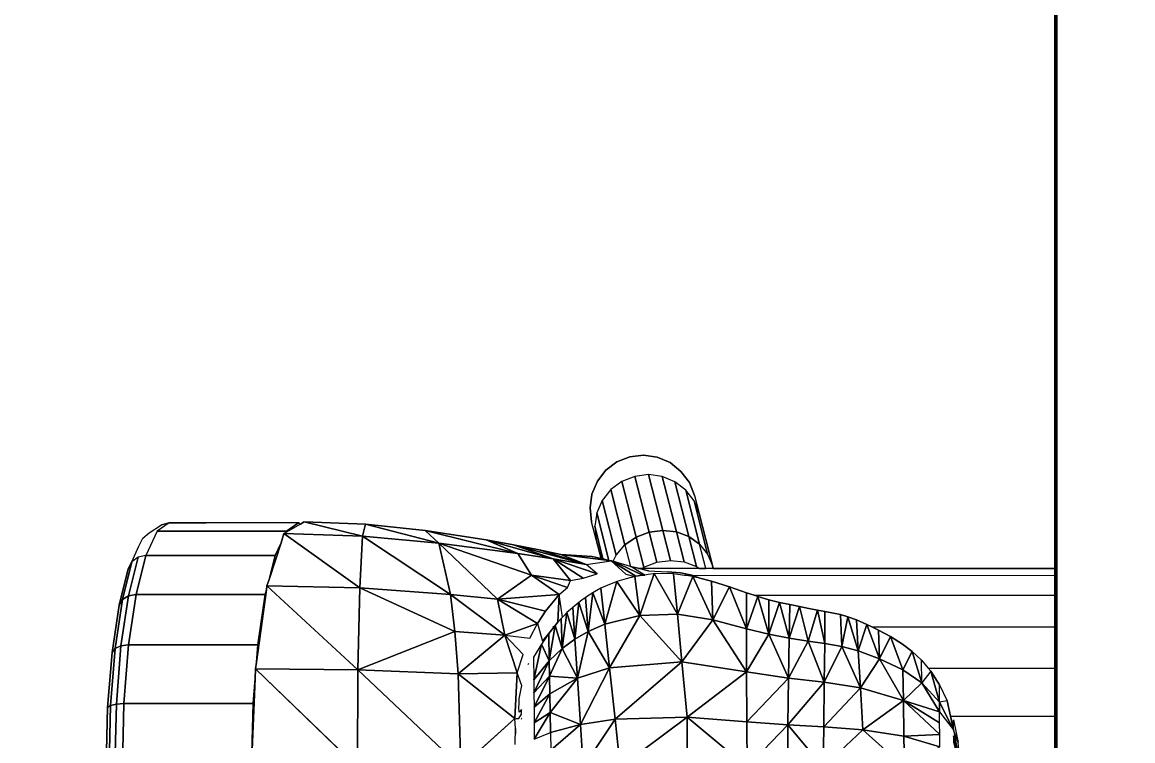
# Model space of a CAD drawing. Header units: millimetres. Extents: x 81693 to 98868, y 6565 to 11437.
# Drawn here: x 83409.05 to 83419.52, y 10808.84 to 10815.61 of the extents above; entities that cross this region are included whole.
import ezdxf

# ---------------------------------------------------------------- set-up
doc = ezdxf.new("R2010")
doc.units = ezdxf.units.MM
for name, color, linetype, lineweight in [('Cotas', 12, 'Continuous', 5), ('Moveis', 1, 'Continuous', 9), ('Parede Baixa', 5, 'Continuous', 50)]:
    doc.layers.add(name, color=color, linetype=linetype, lineweight=lineweight)
doc.styles.add('Valéria', font='romantic.ttf', dxfattribs={"height": 10})
doc.dimstyles.new('Cota - 50', dxfattribs={"dimtxt": 10, "dimasz": 5, "dimexe": 10, "dimexo": 20, "dimgap": 5, "dimtad": 1, "dimtxsty": 'Valéria', "dimblk": 'DOT', "dimcen": 0, "dimclrd": 12, "dimclre": 12, "dimclrt": 2, "dimazin": 2, "dimtfac": 1, "dimtix": 1, "dimtmove": 0, "dimatfit": 3, "dimldrblk": 'DOT', "dimfxl": 1, "dimarcsym": 0})

# ---------------------------------------------------------------- blocks, each defined once
blk = doc.blocks.new('o')
at = {"layer": 'Moveis'}
for p, q in [((12555.581, 3262.436), (12555.684, 3262.518)), ((12555.684, 3262.518), (12555.804, 3262.57)), ((12555.804, 3262.57), (12555.933, 3262.589)), ((12555.933, 3262.589), (12556.063, 3262.574)), ((12556.063, 3262.574), (12556.184, 3262.525)), ((12556.184, 3262.525), (12556.288, 3262.446)), ((12555.502, 3262.331), (12555.581, 3262.436)), ((12556.288, 3262.446), (12556.369, 3262.343)), ((12555.454, 3262.209), (12555.502, 3262.331)), ((12556.369, 3262.343), (12556.42, 3262.222)), ((12555.454, 3262.209), (12555.411, 3262.04)), ((12556.42, 3262.222), (12556.438, 3262.092)), ((12556.438, 3262.092), (12556.423, 3261.961)), ((12555.411, 3262.04), (12555.285, 3261.548)), ((12556.38, 3261.793), (12556.423, 3261.961)), ((12557.992, 3261.88), (12557.417, 3261.792)), ((12558.553, 3261.939), (12557.992, 3261.88)), ((12559.131, 3261.961), (12558.553, 3261.939)), ((12559.166, 3261.94), (12559.131, 3261.961)), ((12559.166, 3261.94), (12559.184, 3261.952)), ((12559.166, 3261.94), (12559.305, 3261.859)), ((12559.184, 3261.952), (12559.298, 3261.873)), ((12559.184, 3261.952), (12560.024, 3261.952)), ((12559.298, 3261.873), (12559.305, 3261.859)), ((12560.024, 3261.952), (12560.055, 3261.952)), ((12560.055, 3261.952), (12560.401, 3261.952)), ((12560.401, 3261.952), (12560.476, 3261.934)), ((12560.59, 3261.856), (12560.476, 3261.934)), ((12556.334, 3261.615), (12556.38, 3261.793)), ((12557.417, 3261.792), (12557.158, 3261.745)), ((12559.321, 3261.85), (12559.305, 3261.859)), ((12559.349, 3261.764), (12559.321, 3261.85)), ((12559.462, 3261.418), (12559.349, 3261.764)), ((12559.349, 3261.764), (12559.405, 3261.643)), ((12560.65, 3261.806), (12560.59, 3261.856)), ((12560.689, 3261.732), (12560.65, 3261.806)), ((12556.712, 3261.654), (12556.916, 3261.698)), ((12557.158, 3261.745), (12556.916, 3261.698)), ((12560.754, 3261.583), (12560.689, 3261.732)), ((12556.058, 3261.541), (12556.173, 3261.575)), ((12556.173, 3261.575), (12556.22, 3261.589)), ((12556.24, 3261.595), (12556.22, 3261.589)), ((12556.24, 3261.595), (12556.261, 3261.598)), ((12556.261, 3261.598), (12556.316, 3261.611)), ((12556.316, 3261.611), (12556.334, 3261.615)), ((12556.334, 3261.615), (12556.419, 3261.634)), ((12556.419, 3261.634), (12556.712, 3261.654)), ((12559.405, 3261.643), (12559.462, 3261.418)), ((12560.754, 3261.583), (12560.789, 3261.517)), ((12552.041, 3261.52), (12555.278, 3261.52)), ((12555.278, 3261.52), (12555.285, 3261.548)), ((12555.278, 3261.52), (12555.296, 3261.52)), ((12555.296, 3261.52), (12555.347, 3261.52)), ((12555.347, 3261.52), (12555.406, 3261.52)), ((12555.404, 3261.429), (12555.48, 3261.457)), ((12555.406, 3261.52), (12555.429, 3261.52)), ((12555.429, 3261.52), (12555.536, 3261.52)), ((12555.48, 3261.457), (12555.585, 3261.48)), ((12555.536, 3261.52), (12555.661, 3261.52)), ((12555.585, 3261.48), (12555.707, 3261.489)), ((12555.661, 3261.52), (12555.794, 3261.52)), ((12555.887, 3261.499), (12555.707, 3261.489)), ((12555.794, 3261.52), (12555.928, 3261.52)), ((12555.887, 3261.499), (12555.972, 3261.52)), ((12555.928, 3261.52), (12555.95, 3261.52)), ((12555.95, 3261.52), (12555.972, 3261.52)), ((12555.972, 3261.52), (12556.058, 3261.541)), ((12556, 3261.506), (12555.982, 3261.506)), ((12556.012, 3261.52), (12556.023, 3261.52)), ((12560.875, 3261.175), (12560.789, 3261.517)), ((12559.481, 3261.358), (12559.462, 3261.418)), ((12559.487, 3261.319), (12559.481, 3261.358)), ((12559.58, 3260.64), (12559.487, 3261.319)), ((12559.487, 3261.319), (12559.497, 3261.278)), ((12559.497, 3261.278), (12559.567, 3260.802)), ((12560.941, 3260.729), (12560.875, 3261.175)), ((12556.741, 3261.015), (12556.71, 3261.051)), ((12556.766, 3260.986), (12556.741, 3261.015)), ((12556.766, 3260.986), (12556.788, 3260.967)), ((12559.567, 3260.802), (12559.58, 3260.64)), ((12560.982, 3260.211), (12560.941, 3260.729)), ((12557.021, 3260.618), (12557.015, 3260.63)), ((12559.589, 3260.577), (12559.58, 3260.64)), ((12559.593, 3260.484), (12559.589, 3260.577)), ((12557.079, 3260.42), (12557.082, 3260.427)), ((12559.593, 3260.484), (12559.612, 3260.249)), ((12559.627, 3259.655), (12559.593, 3260.484)), ((12559.612, 3260.249), (12559.627, 3259.655)), ((12560.996, 3259.655), (12560.982, 3260.211)), ((12557.083, 3260.101), (12557.079, 3260.109)), ((12557.079, 3260.109), (12557.083, 3260.109)), ((12557.139, 3260.016), (12557.139, 3259.966))]:
    blk.add_line(p, q, dxfattribs=at)
for points, invisible_edges in [([(12557.158, 3261.745), (12558.924, 3282.315), (12557.417, 3261.792)], 3), ([(12557.158, 3261.745), (12558.924, 3282.315), (12557.417, 3261.792)], 3), ([(12557.158, 3261.745), (12558.924, 3282.315), (12557.417, 3261.792)], 3), ([(12557.158, 3261.745), (12558.924, 3282.315), (12557.417, 3261.792)], 3), ([(12557.158, 3261.745), (12558.924, 3282.315), (12557.417, 3261.792)], 3), ([(12557.417, 3261.792), (12558.924, 3282.315), (12557.992, 3261.88)], 3), ([(12557.417, 3261.792), (12558.924, 3282.315), (12557.992, 3261.88)], 3), ([(12557.417, 3261.792), (12558.924, 3282.315), (12557.992, 3261.88)], 3), ([(12557.417, 3261.792), (12558.924, 3282.315), (12557.992, 3261.88)], 3), ([(12557.417, 3261.792), (12558.924, 3282.315), (12557.992, 3261.88)], 3), ([(12557.992, 3261.88), (12558.924, 3282.315), (12558.553, 3261.939)], 3), ([(12557.992, 3261.88), (12558.924, 3282.315), (12558.553, 3261.939)], 3), ([(12557.992, 3261.88), (12558.924, 3282.315), (12558.553, 3261.939)], 3), ([(12557.992, 3261.88), (12558.924, 3282.315), (12558.553, 3261.939)], 3), ([(12557.992, 3261.88), (12558.924, 3282.315), (12558.553, 3261.939)], 3), ([(12556.916, 3261.698), (12556.917, 3280.701), (12557.158, 3261.745)], 3), ([(12556.916, 3261.698), (12556.917, 3280.701), (12557.158, 3261.745)], 3), ([(12556.916, 3261.698), (12556.917, 3280.701), (12557.158, 3261.745)], 3), ([(12556.916, 3261.698), (12556.917, 3280.701), (12557.158, 3261.745)], 3), ([(12556.916, 3261.698), (12556.917, 3280.701), (12557.158, 3261.745)], 3), ([(12555.278, 3261.52), (12556.649, 3280.686), (12555.285, 3261.548)], 3), ([(12555.278, 3261.52), (12556.649, 3280.686), (12555.285, 3261.548)], 3), ([(12555.278, 3261.52), (12556.649, 3280.686), (12555.285, 3261.548)], 3), ([(12555.278, 3261.52), (12556.649, 3280.686), (12555.285, 3261.548)], 3), ([(12555.278, 3261.52), (12556.649, 3280.686), (12555.285, 3261.548)], 3), ([(12555.285, 3261.548), (12556.649, 3280.686), (12555.411, 3262.04)], 3), ([(12555.285, 3261.548), (12556.649, 3280.686), (12555.411, 3262.04)], 3), ([(12555.285, 3261.548), (12556.649, 3280.686), (12555.411, 3262.04)], 3), ([(12555.285, 3261.548), (12556.649, 3280.686), (12555.411, 3262.04)], 3), ([(12555.285, 3261.548), (12556.649, 3280.686), (12555.411, 3262.04)], 3), ([(12555.411, 3262.04), (12556.649, 3280.686), (12555.454, 3262.209)], 3), ([(12555.411, 3262.04), (12556.649, 3280.686), (12555.454, 3262.209)], 3), ([(12555.411, 3262.04), (12556.649, 3280.686), (12555.454, 3262.209)], 3), ([(12555.411, 3262.04), (12556.649, 3280.686), (12555.454, 3262.209)], 3), ([(12555.411, 3262.04), (12556.649, 3280.686), (12555.454, 3262.209)], 3), ([(12555.454, 3262.209), (12556.649, 3280.686), (12555.502, 3262.331)], 3), ([(12555.454, 3262.209), (12556.649, 3280.686), (12555.502, 3262.331)], 3), ([(12555.454, 3262.209), (12556.649, 3280.686), (12555.502, 3262.331)], 3), ([(12555.454, 3262.209), (12556.649, 3280.686), (12555.502, 3262.331)], 3), ([(12555.454, 3262.209), (12556.649, 3280.686), (12555.502, 3262.331)], 3), ([(12555.502, 3262.331), (12556.649, 3280.686), (12555.581, 3262.436)], 3), ([(12555.502, 3262.331), (12556.649, 3280.686), (12555.581, 3262.436)], 3), ([(12555.502, 3262.331), (12556.649, 3280.686), (12555.581, 3262.436)], 3), ([(12555.502, 3262.331), (12556.649, 3280.686), (12555.581, 3262.436)], 3), ([(12555.502, 3262.331), (12556.649, 3280.686), (12555.581, 3262.436)], 3), ([(12555.581, 3262.436), (12556.649, 3280.686), (12555.684, 3262.518)], 3), ([(12555.581, 3262.436), (12556.649, 3280.686), (12555.684, 3262.518)], 3), ([(12555.581, 3262.436), (12556.649, 3280.686), (12555.684, 3262.518)], 3), ([(12555.581, 3262.436), (12556.649, 3280.686), (12555.684, 3262.518)], 3), ([(12555.581, 3262.436), (12556.649, 3280.686), (12555.684, 3262.518)], 3), ([(12555.684, 3262.518), (12556.649, 3280.686), (12555.804, 3262.57)], 3), ([(12555.684, 3262.518), (12556.649, 3280.686), (12555.804, 3262.57)], 3), ([(12555.684, 3262.518), (12556.649, 3280.686), (12555.804, 3262.57)], 3), ([(12555.684, 3262.518), (12556.649, 3280.686), (12555.804, 3262.57)], 3), ([(12555.684, 3262.518), (12556.649, 3280.686), (12555.804, 3262.57)], 3), ([(12555.804, 3262.57), (12556.649, 3280.686), (12555.933, 3262.589)], 3), ([(12555.804, 3262.57), (12556.649, 3280.686), (12555.933, 3262.589)], 3), ([(12555.804, 3262.57), (12556.649, 3280.686), (12555.933, 3262.589)], 3), ([(12555.804, 3262.57), (12556.649, 3280.686), (12555.933, 3262.589)], 3), ([(12555.804, 3262.57), (12556.649, 3280.686), (12555.933, 3262.589)], 3), ([(12555.933, 3262.589), (12556.649, 3280.686), (12556.063, 3262.574)], 3), ([(12555.933, 3262.589), (12556.649, 3280.686), (12556.063, 3262.574)], 3), ([(12555.933, 3262.589), (12556.649, 3280.686), (12556.063, 3262.574)], 3), ([(12555.933, 3262.589), (12556.649, 3280.686), (12556.063, 3262.574)], 3), ([(12555.933, 3262.589), (12556.649, 3280.686), (12556.063, 3262.574)], 3), ([(12556.063, 3262.574), (12556.649, 3280.686), (12556.184, 3262.525)], 3), ([(12556.063, 3262.574), (12556.649, 3280.686), (12556.184, 3262.525)], 3), ([(12556.063, 3262.574), (12556.649, 3280.686), (12556.184, 3262.525)], 3), ([(12556.063, 3262.574), (12556.649, 3280.686), (12556.184, 3262.525)], 3), ([(12556.063, 3262.574), (12556.649, 3280.686), (12556.184, 3262.525)], 3), ([(12556.184, 3262.525), (12556.649, 3280.686), (12556.288, 3262.446)], 3), ([(12556.184, 3262.525), (12556.649, 3280.686), (12556.288, 3262.446)], 3), ([(12556.184, 3262.525), (12556.649, 3280.686), (12556.288, 3262.446)], 3), ([(12556.184, 3262.525), (12556.649, 3280.686), (12556.288, 3262.446)], 3), ([(12556.184, 3262.525), (12556.649, 3280.686), (12556.288, 3262.446)], 3), ([(12556.288, 3262.446), (12556.649, 3280.686), (12556.369, 3262.343)], 3), ([(12556.288, 3262.446), (12556.649, 3280.686), (12556.369, 3262.343)], 3), ([(12556.288, 3262.446), (12556.649, 3280.686), (12556.369, 3262.343)], 3), ([(12556.288, 3262.446), (12556.649, 3280.686), (12556.369, 3262.343)], 3), ([(12556.288, 3262.446), (12556.649, 3280.686), (12556.369, 3262.343)], 3), ([(12556.369, 3262.343), (12556.649, 3280.686), (12556.42, 3262.222)], 3), ([(12556.369, 3262.343), (12556.649, 3280.686), (12556.42, 3262.222)], 3), ([(12556.369, 3262.343), (12556.649, 3280.686), (12556.42, 3262.222)], 3), ([(12556.369, 3262.343), (12556.649, 3280.686), (12556.42, 3262.222)], 3), ([(12556.369, 3262.343), (12556.649, 3280.686), (12556.42, 3262.222)], 3), ([(12556.42, 3262.222), (12556.649, 3280.686), (12556.438, 3262.092)], 3), ([(12556.42, 3262.222), (12556.649, 3280.686), (12556.438, 3262.092)], 3), ([(12556.42, 3262.222), (12556.649, 3280.686), (12556.438, 3262.092)], 3), ([(12556.42, 3262.222), (12556.649, 3280.686), (12556.438, 3262.092)], 3), ([(12556.42, 3262.222), (12556.649, 3280.686), (12556.438, 3262.092)], 3), ([(12556.712, 3261.654), (12556.724, 3280.686), (12556.916, 3261.698)], 3), ([(12556.712, 3261.654), (12556.724, 3280.686), (12556.916, 3261.698)], 3), ([(12556.712, 3261.654), (12556.724, 3280.686), (12556.916, 3261.698)], 3), ([(12556.712, 3261.654), (12556.724, 3280.686), (12556.916, 3261.698)], 3), ([(12556.712, 3261.654), (12556.724, 3280.686), (12556.916, 3261.698)], 3), ([(12552.041, 3261.52), (12552.091, 3279.468), (12555.278, 3261.52)], 3), ([(12552.041, 3261.52), (12552.091, 3279.468), (12555.278, 3261.52)], 3), ([(12552.041, 3261.52), (12552.091, 3279.468), (12555.278, 3261.52)], 3), ([(12552.041, 3261.52), (12552.091, 3279.468), (12555.278, 3261.52)], 3), ([(12552.041, 3261.52), (12552.091, 3279.468), (12555.278, 3261.52)], 3), ([(12558.553, 3261.939), (12558.924, 3266.577), (12559.131, 3261.961)], 3), ([(12558.553, 3261.939), (12558.924, 3266.577), (12559.131, 3261.961)], 3), ([(12558.553, 3261.939), (12558.924, 3266.577), (12559.131, 3261.961)], 3), ([(12558.553, 3261.939), (12558.924, 3266.577), (12559.131, 3261.961)], 3), ([(12558.553, 3261.939), (12558.924, 3266.577), (12559.131, 3261.961)], 3), ([(12559.131, 3261.961), (12560.024, 3265.468), (12559.166, 3261.94)], 3), ([(12559.131, 3261.961), (12560.024, 3265.468), (12559.166, 3261.94)], 3), ([(12559.131, 3261.961), (12560.024, 3265.468), (12559.166, 3261.94)], 3), ([(12559.131, 3261.961), (12560.024, 3265.468), (12559.166, 3261.94)], 3), ([(12559.131, 3261.961), (12560.024, 3265.468), (12559.166, 3261.94)], 3), ([(12559.166, 3261.94), (12560.024, 3265.468), (12559.184, 3261.952)], 3), ([(12559.166, 3261.94), (12560.024, 3265.468), (12559.184, 3261.952)], 3), ([(12559.166, 3261.94), (12560.024, 3265.468), (12559.184, 3261.952)], 3), ([(12559.166, 3261.94), (12560.024, 3265.468), (12559.184, 3261.952)], 3), ([(12559.166, 3261.94), (12560.024, 3265.468), (12559.184, 3261.952)], 3), ([(12560.055, 3261.952), (12561.043, 3264.449), (12560.401, 3261.952)], 3), ([(12560.401, 3261.952), (12561.043, 3264.449), (12560.476, 3261.934)], 3), ([(12560.476, 3261.934), (12561.043, 3264.449), (12560.59, 3261.856)], 3), ([(12560.59, 3261.856), (12561.043, 3264.449), (12560.65, 3261.806)], 3), ([(12560.65, 3261.806), (12561.043, 3264.449), (12560.689, 3261.732)], 3), ([(12560.689, 3261.732), (12561.043, 3264.449), (12560.754, 3261.583)], 3), ([(12560.754, 3261.583), (12561.043, 3264.449), (12560.789, 3261.517)], 3), ([(12560.789, 3261.517), (12561.043, 3264.449), (12560.875, 3261.175)], 3), ([(12560.875, 3261.175), (12561.043, 3264.449), (12560.941, 3260.729)], 3), ([(12560.941, 3260.729), (12561.043, 3264.449), (12560.982, 3260.211)], 3), ([(12560.982, 3260.211), (12561.043, 3264.449), (12560.996, 3259.655)], 3), ([(12555.752, 3261.88), (12555.757, 3262.387), (12555.886, 3262.405)], 1), ([(12555.886, 3262.405), (12555.882, 3261.863), (12555.752, 3261.88)], 1), ([(12555.882, 3261.863), (12555.886, 3262.405), (12556.016, 3262.389)], 1), ([(12556.016, 3262.389), (12556.003, 3261.817), (12555.882, 3261.863)], 1), ([(12556.003, 3261.817), (12556.016, 3262.389), (12556.137, 3262.341)], 1), ([(12555.638, 3262.338), (12555.624, 3261.866), (12555.506, 3261.822)], 1), ([(12555.506, 3261.822), (12555.536, 3262.26), (12555.638, 3262.338)], 1), ([(12555.757, 3262.387), (12555.752, 3261.88), (12555.624, 3261.866)], 1), ([(12555.624, 3261.866), (12555.638, 3262.338), (12555.757, 3262.387)], 1), ([(12556.137, 3262.341), (12556.109, 3261.743), (12556.003, 3261.817)], 1), ([(12556.109, 3261.743), (12556.137, 3262.341), (12556.242, 3262.264)], 1), ([(12555.536, 3262.26), (12555.506, 3261.822), (12555.406, 3261.751)], 1), ([(12555.406, 3261.751), (12555.458, 3262.158), (12555.536, 3262.26)], 1), ([(12556.242, 3262.264), (12556.191, 3261.647), (12556.109, 3261.743)], 1), ([(12556.191, 3261.647), (12556.242, 3262.264), (12556.323, 3262.163)], 1), ([(12555.458, 3262.158), (12555.406, 3261.751), (12555.331, 3261.657)], 1), ([(12555.331, 3261.657), (12555.411, 3262.04), (12555.458, 3262.158)], 1), ([(12556.323, 3262.163), (12556.22, 3261.589), (12556.191, 3261.647)], 1), ([(12556.22, 3261.589), (12556.323, 3262.163), (12556.24, 3261.595)], 3), ([(12556.24, 3261.595), (12556.323, 3262.163), (12556.261, 3261.598)], 3), ([(12556.261, 3261.598), (12556.323, 3262.163), (12556.375, 3262.046)], 1), ([(12556.712, 3261.654), (12556.423, 3261.961), (12556.438, 3262.092)], 13), ([(12556.712, 3261.654), (12556.423, 3261.961), (12556.438, 3262.092)], 13), ([(12556.712, 3261.654), (12556.423, 3261.961), (12556.438, 3262.092)], 13), ([(12556.712, 3261.654), (12556.423, 3261.961), (12556.438, 3262.092)], 13), ([(12556.712, 3261.654), (12556.423, 3261.961), (12556.438, 3262.092)], 13), ([(12555.411, 3262.04), (12555.331, 3261.657), (12555.285, 3261.548)], 1), ([(12556.375, 3262.046), (12556.316, 3261.611), (12556.261, 3261.598)], 1), ([(12556.316, 3261.611), (12556.375, 3262.046), (12556.394, 3261.92)], 1), ([(12555.552, 3261.584), (12555.506, 3261.822), (12555.624, 3261.866)], 1), ([(12555.624, 3261.866), (12555.68, 3261.597), (12555.552, 3261.584)], 1), ([(12555.68, 3261.597), (12555.624, 3261.866), (12555.752, 3261.88)], 1), ([(12555.752, 3261.88), (12555.809, 3261.58), (12555.68, 3261.597)], 1), ([(12555.809, 3261.58), (12555.752, 3261.88), (12555.882, 3261.863)], 1), ([(12556.394, 3261.92), (12556.334, 3261.615), (12556.316, 3261.611)], 1), ([(12556.334, 3261.615), (12556.394, 3261.92), (12556.38, 3261.793)], 1), ([(12556.419, 3261.634), (12556.38, 3261.793), (12556.423, 3261.961)], 13), ([(12556.419, 3261.634), (12556.38, 3261.793), (12556.423, 3261.961)], 13), ([(12556.419, 3261.634), (12556.38, 3261.793), (12556.423, 3261.961)], 13), ([(12556.419, 3261.634), (12556.38, 3261.793), (12556.423, 3261.961)], 13), ([(12556.419, 3261.634), (12556.38, 3261.793), (12556.423, 3261.961)], 13), ([(12556.419, 3261.634), (12556.423, 3261.961), (12556.712, 3261.654)], 3), ([(12556.419, 3261.634), (12556.423, 3261.961), (12556.712, 3261.654)], 3), ([(12556.419, 3261.634), (12556.423, 3261.961), (12556.712, 3261.654)], 3), ([(12556.419, 3261.634), (12556.423, 3261.961), (12556.712, 3261.654)], 3), ([(12556.419, 3261.634), (12556.423, 3261.961), (12556.712, 3261.654)], 3), ([(12559.131, 3261.961), (12559.321, 3261.85), (12558.582, 3261.827)], 1), ([(12559.321, 3261.85), (12559.131, 3261.961), (12559.166, 3261.94)], 13), ([(12559.321, 3261.85), (12559.166, 3261.94), (12559.305, 3261.859)], 1), ([(12560.024, 3261.952), (12559.298, 3261.873), (12559.184, 3261.952)], 1), ([(12559.298, 3261.873), (12560.024, 3261.952), (12560.516, 3261.873)], 3), ([(12560.516, 3261.873), (12559.305, 3261.859), (12559.298, 3261.873)], 1), ([(12559.305, 3261.859), (12560.516, 3261.873), (12559.321, 3261.85)], 3), ([(12559.321, 3261.85), (12560.516, 3261.873), (12559.349, 3261.764)], 3), ([(12559.349, 3261.764), (12560.516, 3261.873), (12559.405, 3261.643)], 3), ([(12559.405, 3261.643), (12560.516, 3261.873), (12560.623, 3261.643)], 1), ([(12560.516, 3261.873), (12560.024, 3261.952), (12560.055, 3261.952)], 13), ([(12560.516, 3261.873), (12560.055, 3261.952), (12560.401, 3261.952)], 1), ([(12555.434, 3261.54), (12555.406, 3261.751), (12555.506, 3261.822)], 1), ([(12555.506, 3261.822), (12555.552, 3261.584), (12555.434, 3261.54)], 1), ([(12555.882, 3261.863), (12555.931, 3261.533), (12555.809, 3261.58)], 1), ([(12555.931, 3261.533), (12555.882, 3261.863), (12556.003, 3261.817)], 1), ([(12556.003, 3261.817), (12555.95, 3261.52), (12555.931, 3261.533)], 1), ([(12555.95, 3261.52), (12556.003, 3261.817), (12555.972, 3261.52)], 3), ([(12555.972, 3261.52), (12556.003, 3261.817), (12556.058, 3261.541)], 3), ([(12556.058, 3261.541), (12556.003, 3261.817), (12556.109, 3261.743)], 1), ([(12556.38, 3261.793), (12556.419, 3261.634), (12556.334, 3261.615)], 1), ([(12556.38, 3261.793), (12556.419, 3261.634), (12556.334, 3261.615)], 1), ([(12556.38, 3261.793), (12556.419, 3261.634), (12556.334, 3261.615)], 1), ([(12556.38, 3261.793), (12556.419, 3261.634), (12556.334, 3261.615)], 1), ([(12556.38, 3261.793), (12556.419, 3261.634), (12556.334, 3261.615)], 1), ([(12559.321, 3261.85), (12559.481, 3261.358), (12558.607, 3261.338)], 1), ([(12559.481, 3261.358), (12559.321, 3261.85), (12559.349, 3261.764)], 13), ([(12559.481, 3261.358), (12559.349, 3261.764), (12559.462, 3261.418)], 1), ([(12555.406, 3261.751), (12555.406, 3261.52), (12555.347, 3261.52)], 1), ([(12555.406, 3261.52), (12555.406, 3261.751), (12555.434, 3261.54)], 3), ([(12556.989, 3261.459), (12556.785, 3261.611), (12557.119, 3261.662)], 1), ([(12555.944, 3261.457), (12556, 3261.506), (12556.22, 3261.589)], 3), ([(12556.22, 3261.589), (12556.007, 3261.448), (12555.944, 3261.457)], 1), ([(12556.22, 3261.589), (12556, 3261.506), (12556.023, 3261.52)], 13), ([(12556.007, 3261.448), (12556.22, 3261.589), (12556.24, 3261.595)], 1), ([(12556.24, 3261.595), (12556.015, 3261.447), (12556.007, 3261.448)], 1), ([(12556.015, 3261.447), (12556.24, 3261.595), (12556.101, 3261.469)], 1), ([(12556.22, 3261.589), (12556.023, 3261.52), (12556.173, 3261.575)], 3), ([(12556.173, 3261.575), (12556.023, 3261.52), (12556.058, 3261.541)], 1), ([(12556.261, 3261.598), (12556.473, 3261.559), (12556.24, 3261.595)], 1), ([(12556.316, 3261.611), (12556.712, 3261.654), (12556.261, 3261.598)], 1), ([(12556.473, 3261.559), (12556.261, 3261.598), (12556.712, 3261.654)], 1), ([(12556.712, 3261.654), (12556.316, 3261.611), (12556.334, 3261.615)], 13), ([(12556.712, 3261.654), (12556.334, 3261.615), (12556.419, 3261.634)], 1), ([(12556.785, 3261.611), (12556.989, 3261.459), (12556.623, 3261.407)], 1), ([(12560.623, 3261.643), (12559.462, 3261.418), (12559.405, 3261.643)], 1), ([(12559.462, 3261.418), (12560.623, 3261.643), (12559.481, 3261.358)], 3), ([(12559.481, 3261.358), (12560.623, 3261.643), (12559.487, 3261.319)], 3), ([(12559.487, 3261.319), (12560.623, 3261.643), (12559.497, 3261.278)], 3), ([(12559.497, 3261.278), (12560.623, 3261.643), (12560.715, 3261.278)], 1), ([(12560.696, 3261.627), (12560.715, 3261.278), (12560.623, 3261.643)], 1), ([(12560.715, 3261.278), (12560.696, 3261.627), (12560.787, 3261.265)], 1), ([(12560.754, 3261.583), (12560.787, 3261.265), (12560.696, 3261.627)], 1), ([(12560.787, 3261.265), (12560.754, 3261.583), (12560.843, 3261.229)], 1), ([(12560.789, 3261.517), (12560.843, 3261.229), (12560.754, 3261.583)], 1), ([(12552.041, 3261.456), (12555.278, 3261.52), (12555.48, 3261.457)], 3), ([(12555.48, 3261.457), (12555.278, 3261.52), (12555.296, 3261.52)], 13), ([(12555.294, 3261.403), (12555.48, 3261.457), (12555.404, 3261.429)], 1), ([(12555.48, 3261.457), (12555.296, 3261.52), (12555.347, 3261.52)], 13), ([(12555.48, 3261.457), (12555.347, 3261.52), (12555.406, 3261.52)], 13), ([(12555.48, 3261.457), (12555.406, 3261.52), (12555.429, 3261.52)], 13), ([(12555.48, 3261.457), (12555.429, 3261.52), (12555.536, 3261.52)], 13), ([(12555.531, 3261.454), (12555.615, 3261.092), (12555.47, 3261.445)], 1), ([(12555.48, 3261.457), (12555.536, 3261.52), (12555.585, 3261.48)], 3), ([(12555.615, 3261.092), (12555.531, 3261.454), (12555.547, 3261.456)], 13), ([(12555.585, 3261.48), (12555.536, 3261.52), (12555.661, 3261.52)], 13), ([(12555.615, 3261.092), (12555.547, 3261.456), (12555.651, 3261.47)], 1), ([(12555.585, 3261.48), (12555.661, 3261.52), (12555.707, 3261.489)], 3), ([(12555.707, 3261.489), (12555.661, 3261.52), (12555.794, 3261.52)], 13), ([(12555.707, 3261.489), (12555.794, 3261.52), (12555.887, 3261.499)], 3), ([(12555.887, 3261.499), (12555.794, 3261.52), (12555.928, 3261.52)], 13), ([(12555.842, 3261.472), (12555.969, 3261.078), (12555.834, 3261.473)], 1), ([(12555.969, 3261.078), (12555.842, 3261.472), (12555.891, 3261.465)], 13), ([(12555.887, 3261.499), (12555.928, 3261.52), (12555.972, 3261.52)], 3), ([(12555.969, 3261.078), (12555.891, 3261.465), (12555.923, 3261.46)], 13), ([(12556, 3261.506), (12555.944, 3261.457), (12555.923, 3261.46)], 1), ([(12555.969, 3261.078), (12555.923, 3261.46), (12555.944, 3261.457)], 13), ([(12555.972, 3261.52), (12555.928, 3261.52), (12555.95, 3261.52)], 1), ([(12555.969, 3261.078), (12555.944, 3261.457), (12556.007, 3261.448)], 13), ([(12555.969, 3261.078), (12556.007, 3261.448), (12556.015, 3261.447)], 1), ([(12556.096, 3261.424), (12555.969, 3261.078), (12556.015, 3261.447)], 1), ([(12560.843, 3261.229), (12560.789, 3261.517), (12560.875, 3261.175)], 1), ([(12552.041, 3261.269), (12555.294, 3261.403), (12555.125, 3261.349)], 13), ([(12552.041, 3261.269), (12555.125, 3261.349), (12554.892, 3261.269)], 3), ([(12554.892, 3261.269), (12555.125, 3261.349), (12554.965, 3261.293)], 1), ([(12555.281, 3261.039), (12555.454, 3261.441), (12555.47, 3261.445)], 1), ([(12555.454, 3261.441), (12555.281, 3261.039), (12555.294, 3261.403)], 13), ([(12555.454, 3261.441), (12555.294, 3261.403), (12555.404, 3261.429)], 1), ([(12555.969, 3261.078), (12556.096, 3261.424), (12556.186, 3261.399)], 1), ([(12556.215, 3261.386), (12556.298, 3260.997), (12556.186, 3261.399)], 1), ([(12556.298, 3260.997), (12556.215, 3261.386), (12556.254, 3261.37)], 13), ([(12556.298, 3260.997), (12556.254, 3261.37), (12556.335, 3261.336)], 1), ([(12559.481, 3261.358), (12559.589, 3260.577), (12558.624, 3260.567)], 1), ([(12559.589, 3260.577), (12559.481, 3261.358), (12559.487, 3261.319)], 13), ([(12554.077, 3261.087), (12554.892, 3261.269), (12554.144, 3261.102)], 3), ([(12554.144, 3261.102), (12554.892, 3261.269), (12554.225, 3261.117)], 3), ([(12554.225, 3261.117), (12554.892, 3261.269), (12554.295, 3261.13)], 3), ([(12554.295, 3261.13), (12554.892, 3261.269), (12554.376, 3261.146)], 3), ([(12554.376, 3261.146), (12554.892, 3261.269), (12554.464, 3261.162)], 3), ([(12554.464, 3261.162), (12554.892, 3261.269), (12554.556, 3261.181)], 3), ([(12554.556, 3261.181), (12554.892, 3261.269), (12554.652, 3261.202)], 3), ([(12554.652, 3261.202), (12554.892, 3261.269), (12554.752, 3261.227)], 3), ([(12554.752, 3261.227), (12554.892, 3261.269), (12554.857, 3261.257)], 1), ([(12554.892, 3261.269), (12554.964, 3260.954), (12554.857, 3261.257)], 1), ([(12554.964, 3260.954), (12554.892, 3261.269), (12554.965, 3261.293)], 1), ([(12556.381, 3261.31), (12556.298, 3260.997), (12556.335, 3261.336)], 13), ([(12556.298, 3260.997), (12556.381, 3261.31), (12556.413, 3261.292)], 1), ([(12556.381, 3261.31), (12556.335, 3261.336), (12556.373, 3261.315)], 1), ([(12556.485, 3261.245), (12556.454, 3260.929), (12556.482, 3261.248)], 1), ([(12556.515, 3261.223), (12556.454, 3260.929), (12556.485, 3261.245)], 3), ([(12556.728, 3261.275), (12556.71, 3261.051), (12556.698, 3261.062)], 1), ([(12556.71, 3261.051), (12556.728, 3261.275), (12556.741, 3261.015)], 1), ([(12556.857, 3261.121), (12556.741, 3261.015), (12556.728, 3261.275)], 1), ([(12559.589, 3260.577), (12559.487, 3261.319), (12559.58, 3260.64)], 1), ([(12560.715, 3261.278), (12559.567, 3260.802), (12559.497, 3261.278)], 1), ([(12559.567, 3260.802), (12560.715, 3261.278), (12560.785, 3260.802)], 1), ([(12560.787, 3261.265), (12560.785, 3260.802), (12560.715, 3261.278)], 1), ([(12560.785, 3260.802), (12560.787, 3261.265), (12560.857, 3260.793)], 1), ([(12560.843, 3261.229), (12560.857, 3260.793), (12560.787, 3261.265)], 1), ([(12554.376, 3261.146), (12554.382, 3260.838), (12554.295, 3261.13)], 1), ([(12554.382, 3260.838), (12554.376, 3261.146), (12554.464, 3261.162)], 1), ([(12556.454, 3260.929), (12556.515, 3261.223), (12556.543, 3261.201)], 1), ([(12556.6, 3261.155), (12556.655, 3261.106), (12556.581, 3260.855)], 1), ([(12556.655, 3261.106), (12556.6, 3261.155), (12556.623, 3261.134)], 1), ([(12560.857, 3260.793), (12560.843, 3261.229), (12560.911, 3260.768)], 1), ([(12560.875, 3261.175), (12560.911, 3260.768), (12560.843, 3261.229)], 1), ([(12560.911, 3260.768), (12560.875, 3261.175), (12560.941, 3260.729)], 1), ([(12552.041, 3260.971), (12554.077, 3261.087), (12554.009, 3261.067)], 13), ([(12552.041, 3260.971), (12554.009, 3261.067), (12553.929, 3261.037)], 13), ([(12552.041, 3260.971), (12553.929, 3261.037), (12553.83, 3260.995)], 13), ([(12554.077, 3261.087), (12554.227, 3260.814), (12554.067, 3260.788)], 1), ([(12554.227, 3260.814), (12554.077, 3261.087), (12554.144, 3261.102)], 13), ([(12554.227, 3260.814), (12554.144, 3261.102), (12554.225, 3261.117)], 1), ([(12556.678, 3261.082), (12556.699, 3260.769), (12556.655, 3261.106)], 1), ([(12556.699, 3260.769), (12556.678, 3261.082), (12556.698, 3261.062)], 13), ([(12556.699, 3260.769), (12556.698, 3261.062), (12556.71, 3261.051)], 1), ([(12556.741, 3261.015), (12556.699, 3260.769), (12556.71, 3261.051)], 1), ([(12556.741, 3261.015), (12556.857, 3261.121), (12556.766, 3260.986)], 3), ([(12556.766, 3260.986), (12556.857, 3261.121), (12556.826, 3260.909)], 3), ([(12556.826, 3260.909), (12556.857, 3261.121), (12556.886, 3260.838)], 3), ([(12556.886, 3260.838), (12556.857, 3261.121), (12556.933, 3261.003)], 1), ([(12552.041, 3260.971), (12553.83, 3260.995), (12553.782, 3260.971)], 1), ([(12552.041, 3260.583), (12553.782, 3260.971), (12553.721, 3260.942)], 13), ([(12552.041, 3260.583), (12553.721, 3260.942), (12553.607, 3260.88)], 13), ([(12553.721, 3260.942), (12553.83, 3260.995), (12553.71, 3260.671)], 1), ([(12553.83, 3260.995), (12553.721, 3260.942), (12553.782, 3260.971)], 1), ([(12556.699, 3260.769), (12556.741, 3261.015), (12556.766, 3260.986)], 1), ([(12552.041, 3260.583), (12553.607, 3260.88), (12553.495, 3260.81)], 13), ([(12553.491, 3260.567), (12553.495, 3260.81), (12553.607, 3260.88)], 1), ([(12552.041, 3260.583), (12553.495, 3260.81), (12553.404, 3260.74)], 13), ([(12552.041, 3260.583), (12553.404, 3260.74), (12553.315, 3260.657)], 13), ([(12553.495, 3260.81), (12553.491, 3260.567), (12553.404, 3260.74)], 1), ([(12560.785, 3260.802), (12559.58, 3260.64), (12559.567, 3260.802)], 1), ([(12559.58, 3260.64), (12560.785, 3260.802), (12559.589, 3260.577)], 3), ([(12559.589, 3260.577), (12560.785, 3260.802), (12559.593, 3260.484)], 3), ([(12559.593, 3260.484), (12560.785, 3260.802), (12559.612, 3260.249)], 3), ([(12559.612, 3260.249), (12560.785, 3260.802), (12560.829, 3260.249)], 1), ([(12560.857, 3260.793), (12560.829, 3260.249), (12560.785, 3260.802)], 1), ([(12560.829, 3260.249), (12560.857, 3260.793), (12560.9, 3260.244)], 1), ([(12560.911, 3260.768), (12560.9, 3260.244), (12560.857, 3260.793)], 1), ([(12560.9, 3260.244), (12560.911, 3260.768), (12560.954, 3260.231)], 1), ([(12560.941, 3260.729), (12560.954, 3260.231), (12560.911, 3260.768)], 1), ([(12560.954, 3260.231), (12560.941, 3260.729), (12560.982, 3260.211)], 1), ([(12552.041, 3260.583), (12553.315, 3260.657), (12553.253, 3260.583)], 1), ([(12552.041, 3260.131), (12553.253, 3260.583), (12553.228, 3260.553)], 13), ([(12552.041, 3260.131), (12553.228, 3260.553), (12553.146, 3260.427)], 13), ([(12557.106, 3260.295), (12557.082, 3260.427), (12557.125, 3260.538)], 13), ([(12557.108, 3260.109), (12557.125, 3260.538), (12557.132, 3260.11)], 3), ([(12557.132, 3260.11), (12557.125, 3260.538), (12557.146, 3260.11)], 13), ([(12559.589, 3260.577), (12559.627, 3259.65), (12558.629, 3259.65)], 1), ([(12559.627, 3259.65), (12559.589, 3260.577), (12559.593, 3260.484)], 13), ([(12552.041, 3260.131), (12553.146, 3260.427), (12553.074, 3260.276)], 13), ([(12557.082, 3260.427), (12557.106, 3260.295), (12557.079, 3260.42)], 1), ([(12559.627, 3259.65), (12559.593, 3260.484), (12559.627, 3259.655)], 1), ([(12552.041, 3260.131), (12553.074, 3260.276), (12553.043, 3260.131)], 1), ([(12553.146, 3260.264), (12553.114, 3260.131), (12553.015, 3260.002)], 1), ([(12553.043, 3260.131), (12553.146, 3260.264), (12553.015, 3260.002)], 1), ([(12553.146, 3260.264), (12553.043, 3260.131), (12553.074, 3260.276)], 1), ([(12553.114, 3260.131), (12553.146, 3260.264), (12553.145, 3260.171)], 1), ([(12557.083, 3260.195), (12557.108, 3260.109), (12557.083, 3260.149)], 1), ([(12557.108, 3260.109), (12557.083, 3260.195), (12557.107, 3260.17)], 13), ([(12557.108, 3260.213), (12557.105, 3260.254), (12557.106, 3260.295)], 12), ([(12557.108, 3260.109), (12557.107, 3260.17), (12557.108, 3260.213)], 13), ([(12560.829, 3260.249), (12559.627, 3259.655), (12559.612, 3260.249)], 1), ([(12559.627, 3259.655), (12560.829, 3260.249), (12560.844, 3259.655)], 1), ([(12560.9, 3260.244), (12560.844, 3259.655), (12560.829, 3260.249)], 1), ([(12560.844, 3259.655), (12560.9, 3260.244), (12560.915, 3259.655)], 1), ([(12560.954, 3260.231), (12560.915, 3259.655), (12560.9, 3260.244)], 1), ([(12560.915, 3259.655), (12560.954, 3260.231), (12560.968, 3259.655)], 1), ([(12560.982, 3260.211), (12560.968, 3259.655), (12560.954, 3260.231)], 1), ([(12560.968, 3259.655), (12560.982, 3260.211), (12560.996, 3259.655)], 1), ([(12552.041, 3259.646), (12553.014, 3260.097), (12552.971, 3259.884)], 13), ([(12553.014, 3260.097), (12553.043, 3260.131), (12553.015, 3260.002)], 1), ([(12557.132, 3260.11), (12557.146, 3260.11), (12557.136, 3260.107)], 1), ([(12557.146, 3260.11), (12557.139, 3259.966), (12557.139, 3260.016)], 1), ([(12557.139, 3259.966), (12557.146, 3260.11), (12557.142, 3259.917)], 3), ([(12557.142, 3259.917), (12557.146, 3260.11), (12557.143, 3259.865)], 3), ([(12557.656, 3259.65), (12557.143, 3259.865), (12557.146, 3260.11)], 3)]:
    blk.add_3dface(points, dxfattribs=dict(at, invisible_edges=invisible_edges))
for points in [[(12557.992, 3261.88), (12557.119, 3261.662), (12557.417, 3261.792)], [(12557.992, 3261.88), (12557.861, 3261.76), (12557.119, 3261.662)], [(12558.553, 3261.939), (12557.861, 3261.76), (12557.992, 3261.88)], [(12558.582, 3261.827), (12557.861, 3261.76), (12558.553, 3261.939)], [(12559.131, 3261.961), (12558.582, 3261.827), (12558.553, 3261.939)], [(12557.417, 3261.792), (12556.785, 3261.611), (12557.158, 3261.745)], [(12557.417, 3261.792), (12557.119, 3261.662), (12556.785, 3261.611)], [(12557.861, 3261.76), (12557.308, 3261.232), (12556.989, 3261.459)], [(12557.861, 3261.76), (12556.989, 3261.459), (12557.119, 3261.662)], [(12557.861, 3261.76), (12557.753, 3261.276), (12557.308, 3261.232)], [(12558.582, 3261.827), (12557.753, 3261.276), (12557.861, 3261.76)], [(12558.607, 3261.338), (12557.753, 3261.276), (12558.582, 3261.827)], [(12559.321, 3261.85), (12558.607, 3261.338), (12558.582, 3261.827)], [(12559.462, 3261.418), (12559.349, 3261.764), (12559.405, 3261.643)], [(12557.158, 3261.745), (12556.785, 3261.611), (12556.473, 3261.559)], [(12557.158, 3261.745), (12556.473, 3261.559), (12556.916, 3261.698)], [(12556.916, 3261.698), (12556.473, 3261.559), (12556.712, 3261.654)], [(12556.785, 3261.611), (12556.504, 3261.431), (12556.372, 3261.471)], [(12556.785, 3261.611), (12556.372, 3261.471), (12556.473, 3261.559)], [(12556.785, 3261.611), (12556.623, 3261.407), (12556.504, 3261.431)], [(12555.834, 3261.473), (12555.615, 3261.092), (12555.651, 3261.47)], [(12555.969, 3261.078), (12555.615, 3261.092), (12555.834, 3261.473)], [(12556.989, 3261.459), (12556.651, 3261.342), (12556.623, 3261.407)], [(12556.989, 3261.459), (12556.728, 3261.275), (12556.651, 3261.342)], [(12557.308, 3261.232), (12556.728, 3261.275), (12556.989, 3261.459)], [(12555.281, 3261.039), (12554.964, 3260.954), (12555.125, 3261.349)], [(12555.125, 3261.349), (12554.964, 3260.954), (12554.965, 3261.293)], [(12555.294, 3261.403), (12555.281, 3261.039), (12555.125, 3261.349)], [(12555.615, 3261.092), (12555.281, 3261.039), (12555.47, 3261.445)], [(12556.298, 3260.997), (12555.969, 3261.078), (12556.186, 3261.399)], [(12559.481, 3261.358), (12558.624, 3260.567), (12558.607, 3261.338)], [(12554.857, 3261.257), (12554.755, 3260.902), (12554.752, 3261.227)], [(12554.964, 3260.954), (12554.755, 3260.902), (12554.857, 3261.257)], [(12556.454, 3260.929), (12556.298, 3260.997), (12556.413, 3261.292)], [(12556.482, 3261.248), (12556.454, 3260.929), (12556.413, 3261.292)], [(12557.308, 3261.232), (12556.857, 3261.121), (12556.728, 3261.275)], [(12557.753, 3261.276), (12557.241, 3260.892), (12557.308, 3261.232)], [(12557.753, 3261.276), (12557.711, 3260.927), (12557.241, 3260.892)], [(12558.607, 3261.338), (12557.711, 3260.927), (12557.753, 3261.276)], [(12558.624, 3260.567), (12557.711, 3260.927), (12558.607, 3261.338)], [(12554.561, 3260.866), (12554.382, 3260.838), (12554.464, 3261.162)], [(12554.561, 3260.866), (12554.464, 3261.162), (12554.556, 3261.181)], [(12554.652, 3261.202), (12554.561, 3260.866), (12554.556, 3261.181)], [(12554.755, 3260.902), (12554.561, 3260.866), (12554.652, 3261.202)], [(12554.755, 3260.902), (12554.652, 3261.202), (12554.752, 3261.227)], [(12556.581, 3260.855), (12556.454, 3260.929), (12556.543, 3261.201)], [(12556.6, 3261.155), (12556.581, 3260.855), (12556.543, 3261.201)], [(12557.308, 3261.232), (12556.933, 3261.003), (12556.857, 3261.121)], [(12557.308, 3261.232), (12557.241, 3260.892), (12556.933, 3261.003)], [(12553.929, 3261.037), (12553.911, 3260.746), (12553.83, 3260.995)], [(12554.067, 3260.788), (12553.911, 3260.746), (12554.009, 3261.067)], [(12554.009, 3261.067), (12553.911, 3260.746), (12553.929, 3261.037)], [(12554.077, 3261.087), (12554.067, 3260.788), (12554.009, 3261.067)], [(12554.295, 3261.13), (12554.227, 3260.814), (12554.225, 3261.117)], [(12554.382, 3260.838), (12554.227, 3260.814), (12554.295, 3261.13)], [(12555.281, 3261.039), (12554.963, 3260.549), (12554.964, 3260.954)], [(12555.573, 3260.641), (12554.963, 3260.549), (12555.281, 3261.039)], [(12555.615, 3261.092), (12555.573, 3260.641), (12555.281, 3261.039)], [(12555.969, 3261.078), (12555.573, 3260.641), (12555.615, 3261.092)], [(12556.254, 3260.586), (12555.573, 3260.641), (12555.969, 3261.078)], [(12556.298, 3260.997), (12556.254, 3260.586), (12555.969, 3261.078)], [(12556.699, 3260.769), (12556.581, 3260.855), (12556.655, 3261.106)], [(12553.721, 3260.942), (12553.71, 3260.671), (12553.607, 3260.88)], [(12553.911, 3260.746), (12553.71, 3260.671), (12553.83, 3260.995)], [(12554.964, 3260.954), (12554.963, 3260.549), (12554.755, 3260.902)], [(12556.454, 3260.929), (12556.254, 3260.586), (12556.298, 3260.997)], [(12556.557, 3260.489), (12556.254, 3260.586), (12556.454, 3260.929)], [(12556.581, 3260.855), (12556.557, 3260.489), (12556.454, 3260.929)], [(12556.822, 3260.652), (12556.699, 3260.769), (12556.766, 3260.986)], [(12556.826, 3260.909), (12556.822, 3260.652), (12556.766, 3260.986)], [(12557.241, 3260.892), (12557.004, 3260.866), (12556.933, 3261.003)], [(12557.711, 3260.927), (12557.681, 3260.531), (12557.241, 3260.892)], [(12558.624, 3260.567), (12557.681, 3260.531), (12557.711, 3260.927)], [(12553.71, 3260.671), (12553.491, 3260.567), (12553.607, 3260.88)], [(12554.382, 3260.838), (12554.231, 3260.452), (12554.227, 3260.814)], [(12554.568, 3260.488), (12554.231, 3260.452), (12554.382, 3260.838)], [(12554.568, 3260.488), (12554.382, 3260.838), (12554.561, 3260.866)], [(12554.755, 3260.902), (12554.568, 3260.488), (12554.561, 3260.866)], [(12554.963, 3260.549), (12554.568, 3260.488), (12554.755, 3260.902)], [(12556.699, 3260.769), (12556.557, 3260.489), (12556.581, 3260.855)], [(12556.896, 3260.808), (12556.822, 3260.652), (12556.826, 3260.909)], [(12557.241, 3260.892), (12557.125, 3260.538), (12557.068, 3260.711)], [(12557.681, 3260.531), (12557.125, 3260.538), (12557.241, 3260.892)], [(12553.404, 3260.74), (12553.312, 3260.445), (12553.315, 3260.657)], [(12553.491, 3260.567), (12553.312, 3260.445), (12553.404, 3260.74)], [(12553.911, 3260.746), (12553.891, 3260.399), (12553.71, 3260.671)], [(12554.067, 3260.788), (12553.891, 3260.399), (12553.911, 3260.746)], [(12554.231, 3260.452), (12553.891, 3260.399), (12554.067, 3260.788)], [(12554.231, 3260.452), (12554.067, 3260.788), (12554.227, 3260.814)], [(12556.819, 3260.506), (12556.557, 3260.489), (12556.699, 3260.769)], [(12556.822, 3260.652), (12556.819, 3260.506), (12556.699, 3260.769)], [(12556.967, 3260.473), (12556.822, 3260.652), (12556.896, 3260.808)], [(12556.969, 3260.686), (12556.967, 3260.473), (12556.896, 3260.808)], [(12553.71, 3260.671), (12553.486, 3260.277), (12553.491, 3260.567)], [(12553.891, 3260.399), (12553.486, 3260.277), (12553.71, 3260.671)], [(12555.573, 3260.641), (12555.523, 3260.12), (12554.963, 3260.549)], [(12556.202, 3260.101), (12555.523, 3260.12), (12555.573, 3260.641)], [(12556.254, 3260.586), (12556.202, 3260.101), (12555.573, 3260.641)], [(12556.966, 3260.351), (12556.819, 3260.506), (12556.822, 3260.652)], [(12556.967, 3260.473), (12556.966, 3260.351), (12556.822, 3260.652)], [(12553.228, 3260.553), (12553.146, 3260.264), (12553.146, 3260.427)], [(12553.312, 3260.445), (12553.146, 3260.264), (12553.228, 3260.553)], [(12553.491, 3260.567), (12553.486, 3260.277), (12553.312, 3260.445)], [(12554.963, 3260.549), (12554.961, 3260.077), (12554.568, 3260.488)], [(12555.523, 3260.12), (12554.961, 3260.077), (12554.963, 3260.549)], [(12556.529, 3260.053), (12556.202, 3260.101), (12556.254, 3260.586)], [(12556.557, 3260.489), (12556.529, 3260.053), (12556.254, 3260.586)], [(12556.819, 3260.506), (12556.816, 3260.342), (12556.557, 3260.489)], [(12556.965, 3260.216), (12556.816, 3260.342), (12556.819, 3260.506)], [(12556.966, 3260.351), (12556.965, 3260.216), (12556.819, 3260.506)], [(12557.681, 3260.531), (12557.146, 3260.11), (12557.125, 3260.538)], [(12557.681, 3260.531), (12557.656, 3259.65), (12557.146, 3260.11)], [(12558.629, 3259.65), (12557.656, 3259.65), (12558.624, 3260.567)], [(12558.624, 3260.567), (12557.656, 3259.65), (12557.681, 3260.531)], [(12559.589, 3260.577), (12558.629, 3259.65), (12558.624, 3260.567)], [(12553.486, 3260.277), (12553.145, 3260.171), (12553.312, 3260.445)], [(12553.312, 3260.445), (12553.145, 3260.171), (12553.146, 3260.264)], [(12554.234, 3260.03), (12553.891, 3260.399), (12554.231, 3260.452)], [(12554.576, 3260.048), (12554.231, 3260.452), (12554.568, 3260.488)], [(12554.576, 3260.048), (12554.234, 3260.03), (12554.231, 3260.452)], [(12554.961, 3260.077), (12554.576, 3260.048), (12554.568, 3260.488)], [(12556.813, 3260.165), (12556.529, 3260.053), (12556.557, 3260.489)], [(12556.816, 3260.342), (12556.813, 3260.165), (12556.557, 3260.489)], [(12553.891, 3260.399), (12553.867, 3260.001), (12553.486, 3260.277)], [(12554.234, 3260.03), (12553.867, 3260.001), (12553.891, 3260.399)], [(12556.964, 3260.069), (12556.813, 3260.165), (12556.816, 3260.342)], [(12556.965, 3260.216), (12556.964, 3260.069), (12556.816, 3260.342)], [(12553.486, 3260.277), (12553.144, 3259.957), (12553.145, 3260.068)], [(12553.486, 3260.277), (12553.481, 3259.942), (12553.144, 3259.957)], [(12553.486, 3260.277), (12553.145, 3260.068), (12553.145, 3260.171)], [(12553.867, 3260.001), (12553.481, 3259.942), (12553.486, 3260.277)], [(12555.523, 3260.12), (12554.958, 3259.65), (12554.961, 3260.077)], [(12555.523, 3259.65), (12554.958, 3259.65), (12555.523, 3260.12)], [(12556.153, 3259.65), (12555.523, 3259.65), (12555.523, 3260.12)], [(12556.202, 3260.101), (12556.153, 3259.65), (12555.523, 3260.12)], [(12556.502, 3259.65), (12556.153, 3259.65), (12556.202, 3260.101)], [(12556.529, 3260.053), (12556.502, 3259.65), (12556.202, 3260.101)], [(12556.813, 3260.165), (12556.809, 3259.978), (12556.529, 3260.053)], [(12556.963, 3259.915), (12556.809, 3259.978), (12556.813, 3260.165)], [(12556.964, 3260.069), (12556.963, 3259.915), (12556.813, 3260.165)], [(12553.015, 3260.002), (12552.947, 3259.65), (12552.971, 3259.884)], [(12553.867, 3260.001), (12553.475, 3259.65), (12553.481, 3259.942)], [(12554.241, 3259.65), (12553.475, 3259.65), (12553.867, 3260.001)], [(12554.241, 3259.65), (12553.867, 3260.001), (12554.234, 3260.03)], [(12554.576, 3260.048), (12554.241, 3259.65), (12554.234, 3260.03)], [(12554.576, 3259.65), (12554.241, 3259.65), (12554.576, 3260.048)], [(12554.961, 3260.077), (12554.958, 3259.65), (12554.576, 3260.048)], [(12554.958, 3259.65), (12554.576, 3259.65), (12554.576, 3260.048)], [(12556.806, 3259.812), (12556.502, 3259.65), (12556.529, 3260.053)], [(12556.809, 3259.978), (12556.806, 3259.812), (12556.529, 3260.053)], [(12553.015, 3259.887), (12552.947, 3259.65), (12553.015, 3259.947)], [(12553.481, 3259.942), (12553.144, 3259.841), (12553.144, 3259.957)], [(12553.481, 3259.942), (12553.475, 3259.65), (12553.144, 3259.841)]]:
    blk.add_3dface(points, dxfattribs=at)
blk = doc.blocks.new('_Dot')
at = {"color": 0, "linetype": 'ByBlock', "lineweight": -2}
blk.add_line((-0.5, 0), (-1, 0), dxfattribs=at)
at = {"color": 0, "linetype": 'ByBlock', "const_width": 0.5}
blk.add_lwpolyline([(-0.25, 0, 1), (0.25, 0, 1)], format="xyb", close=True, dxfattribs=at)
blk = doc.blocks.new('*D550')
at = {"layer": 'Cotas', "color": 12, "lineweight": -2, "transparency": 16777216}
for p, q in [((83438.793, 10905.696), (83499.591, 10905.696)), ((83489.591, 10900.696), (83489.591, 10650.696)), ((83438.793, 10645.696), (83499.591, 10645.696))]:
    blk.add_line(p, q, dxfattribs=at)
at = {"layer": 'Defpoints', "color": 0, "transparency": 16777216}
for p in [(83418.793, 10905.696), (83418.793, 10645.696), (83489.591, 10645.696)]:
    blk.add_point(p, dxfattribs=at)
at = {"layer": 'Cotas', "color": 12, "lineweight": -2, "transparency": 16777216, "xscale": 5, "yscale": 5, "zscale": 5}
for p, rotation in [((83489.591, 10905.696), 90), ((83489.591, 10645.696), 270)]:
    blk.add_blockref('_Dot', p, dxfattribs=dict(at, rotation=rotation))
at = {"layer": 'Cotas', "color": 2, "transparency": 16777216, "insert": (83479.443, 10775.696), "char_height": 10, "attachment_point": 5, "rotation": 90, "style": 'Valéria'}
blk.add_mtext('260', dxfattribs=at)
blk = doc.blocks.new('*D605')
at = {"layer": 'Cotas', "color": 12, "lineweight": -2, "transparency": 16777216}
for p, q in [((83438.793, 10920.696), (83549.017, 10920.696)), ((83539.017, 10915.696), (83539.017, 8485.696)), ((83438.793, 8480.696), (83549.017, 8480.696))]:
    blk.add_line(p, q, dxfattribs=at)
at = {"layer": 'Defpoints', "color": 0, "transparency": 16777216}
for p in [(83418.793, 10920.696), (83418.793, 8480.696), (83539.017, 8480.696)]:
    blk.add_point(p, dxfattribs=at)
at = {"layer": 'Cotas', "color": 12, "lineweight": -2, "transparency": 16777216, "xscale": 5, "yscale": 5, "zscale": 5}
for p, rotation in [((83539.017, 10920.696), 90), ((83539.017, 8480.696), 270)]:
    blk.add_blockref('_Dot', p, dxfattribs=dict(at, rotation=rotation))
at = {"layer": 'Cotas', "color": 2, "transparency": 16777216, "insert": (83528.906, 9700.696), "char_height": 10, "attachment_point": 5, "rotation": 90, "style": 'Valéria'}
blk.add_mtext('2440', dxfattribs=at)
blk = doc.blocks.new('*D546')
at = {"layer": 'Cotas', "color": 12, "lineweight": -2, "transparency": 16777216}
for p, q in [((83428.116, 11236.07), (83397.508, 11280.462)), ((81917.301, 10247.715), (83399.068, 11269.391)), ((81938.116, 10208.717), (81907.508, 10253.109))]:
    blk.add_line(p, q, dxfattribs=at)
at = {"layer": 'Defpoints', "color": 0, "transparency": 16777216}
for p in [(83403.184, 11272.23), (83439.469, 11219.605), (81949.469, 10192.252)]:
    blk.add_point(p, dxfattribs=at)
at = {"layer": 'Cotas', "color": 12, "lineweight": -2, "transparency": 16777216, "xscale": 5, "yscale": 5, "zscale": 5}
for p, rotation in [((83403.184, 11272.23), 34.58621303410529), ((81913.184, 10244.876), 214.5862130341053)]:
    blk.add_blockref('_Dot', p, dxfattribs=dict(at, rotation=rotation))
at = {"layer": 'Cotas', "color": 2, "transparency": 16777216, "insert": (82652.399, 10766.944), "char_height": 10, "attachment_point": 5, "rotation": 34.5862, "style": 'Valéria'}
blk.add_mtext('1815', dxfattribs=at)
blk = doc.blocks.new('*D547')
at = {"layer": 'Cotas', "color": 12, "lineweight": -2, "transparency": 16777216}
for p, q in [((83453.793, 11227.837), (83606.589, 11227.837)), ((83596.589, 11222.837), (83596.589, 6978.696)), ((83437.229, 6973.696), (83606.589, 6973.696))]:
    blk.add_line(p, q, dxfattribs=at)
at = {"layer": 'Defpoints', "color": 0, "transparency": 16777216}
for p in [(83433.793, 11227.837), (83417.229, 6973.696), (83596.589, 6973.696)]:
    blk.add_point(p, dxfattribs=at)
at = {"layer": 'Cotas', "color": 12, "lineweight": -2, "transparency": 16777216, "xscale": 5, "yscale": 5, "zscale": 5}
for p, rotation in [((83596.589, 11227.837), 90), ((83596.589, 6973.696), 270)]:
    blk.add_blockref('_Dot', p, dxfattribs=dict(at, rotation=rotation))
at = {"layer": 'Cotas', "color": 2, "transparency": 16777216, "insert": (83586.396, 9100.767), "char_height": 10, "attachment_point": 5, "rotation": 90, "style": 'Valéria'}
blk.add_mtext('4254', dxfattribs=at)

msp = doc.modelspace()

# ---------------------------------------------------------------- linework, layer by layer
at = {"layer": 'Parede Baixa'}
msp.add_line((83418.7927, 10645.6965), (83418.7927, 10905.6965), dxfattribs=at)

# ---------------------------------------------------------------- block references
at = {"layer": 'Parede Baixa', "xscale": -1}
msp.add_blockref('o', (95970.8416, 7548.9425), dxfattribs=at)

# ---------------------------------------------------------------- dimensions: what is measured, and where the dimension line sits
at = {"layer": 'Cotas'}
dim = msp.add_aligned_dim(p1=(81949.4691, 10192.2516), p2=(83439.4691, 11219.6047), distance=63.9215, text='1815', dimstyle='Cota - 50', dxfattribs=at)
dim.commit()
dim.dimension.update_dxf_attribs({"geometry": '*D546', "text_midpoint": (82652.3988, 10766.9441)})
dim = msp.add_linear_dim(base=(83596.5888, 6973.6965), p1=(83433.7927, 11227.8374), p2=(83417.2294, 6973.6965), angle=90, text='4254', dimstyle='Cota - 50', dxfattribs=at)
dim.commit()
dim.dimension.update_dxf_attribs({"geometry": '*D547', "text_midpoint": (83586.3965, 9100.767)})
for base, p1, p2, picture, middle in [((83539.0171, 8480.6965), (83418.7927, 10920.6965), (83418.7927, 8480.6965), '*D605', (83528.9062, 9700.6965)), ((83489.591, 10645.6965), (83418.7927, 10905.6965), (83418.7927, 10645.6965), '*D550', (83479.4431, 10775.6965))]:
    dim = msp.add_linear_dim(base=base, p1=p1, p2=p2, angle=90, dimstyle='Cota - 50', dxfattribs=at)
    dim.commit()
    dim.dimension.update_dxf_attribs({"geometry": picture, "text_midpoint": middle})

doc.saveas('drawing.dxf')
